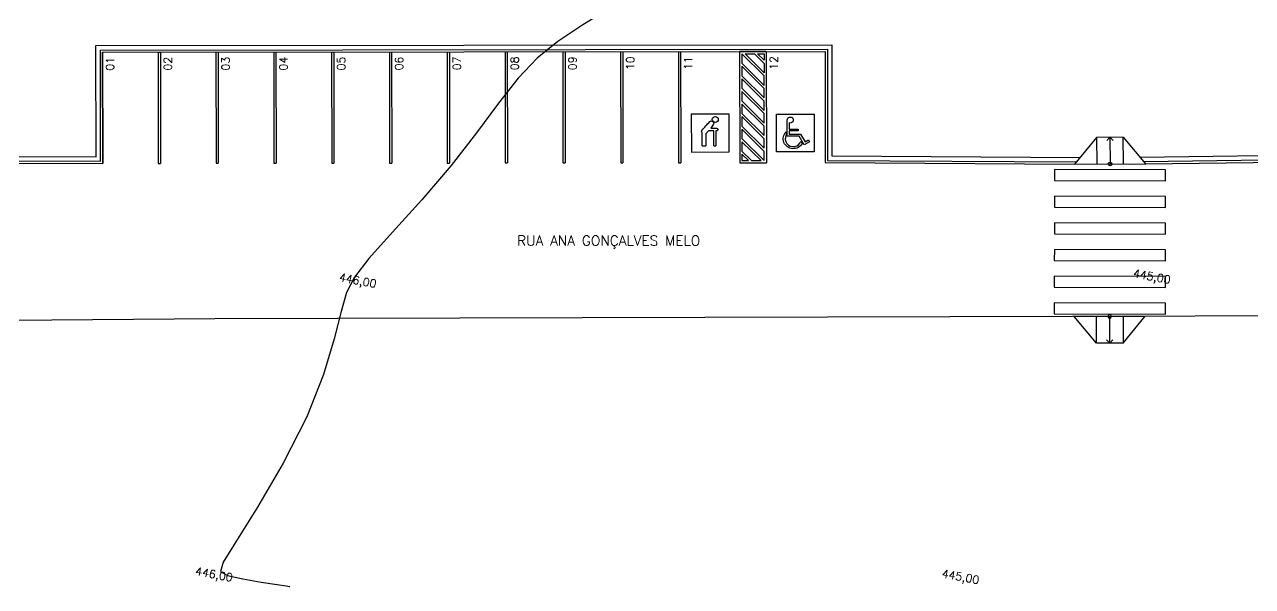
# Model space of a CAD drawing. Header units: inches. Extents: x 462102 to 462370, y 9198066 to 9198227.
# Drawn here: x 462137.7 to 462192.9, y 9198067.3 to 9198092.6 of the extents above; entities that cross this region are included whole.
import ezdxf
from ezdxf.enums import TextEntityAlignment as Align

# ---------------------------------------------------------------- set-up
doc = ezdxf.new("R2010")
doc.units = ezdxf.units.IN
doc.header["$MEASUREMENT"] = 0
doc.linetypes.add('CONTINU', pattern=[0])
doc.layers.add('I-ARQ', color=8, linetype='Continuous')
doc.layers.add('I-CURVANIVEL', color=55, linetype='CONTINU')
doc.layers.add('I-TEXTOS', color=2, linetype='Continuous', lineweight=25)
doc.styles.add('COTA200', font='ROMANS.SHX')
doc.styles.add('COTA250', font='ROMANS.SHX')

# ---------------------------------------------------------------- blocks, each defined once
blk = doc.blocks.new('A$C3C616FB4')
at = {"color": 0}
for points in [[(0.938, 1.125), (0.375, 1.125), (0.375, 0.916), (1.072, 0.916), (1.358, 0.42), (1.575, 0.545), (1.637, 0.437), (1.312, 0.249), (1, 0.791), (0.25, 0.791), (0.25, 1.791, -3.146264), (0.375, 1.614), (0.375, 1.225), (0.938, 1.225)], [(0.175, 1.059), (0.175, 0.843, 1.067989), (1.1, 0.468), (1.177, 0.333, -1.151299)]]:
    blk.add_lwpolyline(points, format="xyb", close=True, dxfattribs=at)
blk = doc.blocks.new('A$C293D0826')
for p, q in [((0.006, 0), (0.048, 0)), ((0.138, 0), (0.16, 0))]:
    blk.add_line(p, q)
for points in [[(0.006, 0), (0.008, 0.136, 0.152101), (0.003, 0.155, -0.324449), (0.004, 0.175, -0.029904), (0.091, 0.273, -0.842544), (0.134, 0.243), (0.102, 0.2)], [(0.102, 0.2), (0.169, 0.2, -0.9137), (0.172, 0.17), (0.16, 0.17), (0.16, 0)]]:
    blk.add_lwpolyline(points, format="xyb")
blk.add_lwpolyline([(0.138, 0), (0.138, 0.169), (0.076, 0.169), (0.047, 0.136), (0.048, 0)])
blk.add_circle((0.154, 0.298), 0.0333)
blk = doc.blocks.new('A$C440D491C')
at = {"layer": 'I-ARQ'}
for p, q in [((-7.6, 5), (24.9, 5)), ((-7.6, 5), (-7.6, 0)), ((-5.1, 5), (-5.1, 0)), ((-5, 5), (-5, 0)), ((-2.5, 5), (-2.5, 0)), ((-2.4, 5), (-2.4, 0)), ((0.1, 5), (0.1, 0)), ((0.1, 5), (0.1, 0)), ((0.2, 5), (0.2, 0)), ((0.2, 5), (0.2, 0)), ((2.7, 5), (2.7, 0)), ((2.8, 5), (2.8, 0)), ((5.3, 5), (5.3, 0)), ((5.4, 5), (5.4, 0)), ((7.9, 5), (7.9, 0)), ((8, 5), (8, 0)), ((10.5, 5), (10.5, 0)), ((10.6, 5), (10.6, 0)), ((13.1, 5), (13.1, 0)), ((13.2, 5), (13.2, 0)), ((15.7, 5), (15.7, 0)), ((15.8, 5), (15.8, 0)), ((18.3, 5), (18.3, 0)), ((18.4, 5), (18.4, 0)), ((21.05, 5.002), (21.05, 0)), ((22.25, 5), (21.05, 5)), ((22.25, 5.003), (22.25, 0)), ((24.9, 5), (24.9, 0.91)), ((24.9, 5), (24.9, 0)), ((21.15, 4.903), (22.15, 3.903)), ((21.15, 4.9), (21.15, 4.478)), ((21.15, 4.9), (21.153, 4.9)), ((21.15, 4.478), (22.15, 3.478)), ((21.294, 4.9), (21.718, 4.9)), ((21.294, 4.9), (22.15, 4.044)), ((21.718, 4.9), (22.15, 4.468)), ((21.86, 4.9), (22.15, 4.9)), ((21.86, 4.9), (22.15, 4.61)), ((22.15, 4.9), (22.15, 4.61)), ((22.15, 4.468), (22.15, 4.044)), ((21.15, 4.337), (21.15, 3.913)), ((21.15, 4.337), (22.15, 3.337)), ((21.15, 3.913), (22.15, 2.913)), ((22.15, 3.478), (22.15, 3.903)), ((21.15, 3.771), (21.15, 3.347)), ((21.15, 3.771), (22.15, 2.771)), ((21.15, 3.347), (22.15, 2.347)), ((22.15, 2.913), (22.15, 3.337)), ((21.15, 3.206), (21.15, 2.781)), ((21.15, 3.206), (22.15, 2.206)), ((21.15, 2.781), (22.15, 1.781)), ((22.15, 2.347), (22.15, 2.771)), ((21.15, 2.64), (22.15, 1.64)), ((21.15, 2.64), (21.15, 2.216)), ((21.15, 2.216), (22.15, 1.216)), ((21.15, 2.074), (21.15, 1.65)), ((21.15, 2.074), (22.15, 1.074)), ((22.15, 1.781), (22.15, 2.206)), ((21.15, 1.65), (22.15, 0.65)), ((21.15, 1.508), (21.15, 1.084)), ((21.15, 1.508), (22.15, 0.508)), ((22.15, 1.216), (22.15, 1.64)), ((21.15, 1.084), (22.15, 0.1)), ((21.15, 0.943), (21.15, 0.519)), ((21.15, 0.943), (22.009, 0.1)), ((22.15, 0.65), (22.15, 1.074)), ((-5.1, 0), (-5, 0)), ((-2.5, 0), (-2.4, 0)), ((0.1, 0), (0.2, 0)), ((0.1, 0), (0.2, 0)), ((2.7, 0), (2.8, 0)), ((5.3, 0), (5.4, 0)), ((7.9, 0), (8, 0)), ((10.5, 0), (10.6, 0)), ((13.1, 0), (13.2, 0)), ((15.7, 0), (15.8, 0)), ((18.3, 0), (18.4, 0)), ((21.05, 0), (22.25, 0)), ((21.15, 0.519), (21.584, 0.1)), ((21.15, 0.377), (21.15, 0.1)), ((21.15, 0.377), (21.443, 0.1)), ((21.15, 0.1), (21.443, 0.1)), ((21.584, 0.1), (22.009, 0.1)), ((22.15, 0.1), (22.15, 0.508))]:
    blk.add_line(p, q, dxfattribs=at)
for points in [[(18.875, 0.484), (20.575, 0.484), (20.575, 2.184), (18.875, 2.184)], [(24.4, 0.484), (22.7, 0.484), (22.7, 2.184), (24.4, 2.184)]]:
    blk.add_lwpolyline(points, close=True, dxfattribs=at)
at = {"layer": 'I-ARQ', "extrusion": (0, 0, -1), "xscale": -4, "yscale": 4, "zscale": -4}
blk.add_blockref('A$C293D0826', (-19.338, 0.756), dxfattribs=at)
at = {"layer": 'I-ARQ', "xscale": 0.7200000006705523, "yscale": 0.7200000006705523, "zscale": 0.7200000000000001}
blk.add_blockref('A$C3C616FB4', (23.011, 0.627), dxfattribs=at)
at = {"layer": 'I-ARQ', "style": 'COTA250'}
for s, p in [('01', (-7.265, 4.48)), ('02', (-4.665, 4.48)), ('03', (-2.065, 4.48)), ('04', (0.535, 4.48)), ('05', (3.135, 4.48)), ('06', (5.735, 4.48)), ('07', (8.335, 4.48)), ('08', (10.935, 4.48)), ('09', (13.535, 4.48)), ('10', (16.135, 4.48)), ('11', (18.735, 4.48)), ('12', (22.585, 4.483))]:
    blk.add_text(s, height=0.36, rotation=90, dxfattribs=at).set_placement(p, align=Align.MIDDLE_CENTER)
blk = doc.blocks.new('A$C70E94E78')
at = {"layer": 'I-ARQ', "linetype": 'Continuous', "ltscale": 3}
for p, q in [((1.6, 1.28), (1.459, 1.138)), ((1.6, 1.28), (1.6, 0.08)), ((1.6, 1.28), (1.741, 1.138)), ((0, 0.08), (3.2, 0.08))]:
    blk.add_line(p, q, dxfattribs=at)
for points in [[(1, 1.28), (0, 0.08)], [(2.2, 0.08), (2.2, 1.28), (1, 1.28), (1, 0.08)], [(2.2, 1.28), (3.2, 0.08)]]:
    blk.add_lwpolyline(points, dxfattribs=at)
blk.add_circle((1.6, 0.08), 0.0798, dxfattribs=at)
blk = doc.blocks.new('A$C5FAE593F')
at = {"layer": 'I-ARQ'}
for points in [[(2.489, 8.903), (2.327, 8.43), (7.059, 6.813), (7.221, 7.287)], [(2.101, 7.767), (1.939, 7.294), (6.671, 5.678), (6.833, 6.151)], [(1.713, 6.632), (1.552, 6.159), (6.283, 4.542), (6.445, 5.015)], [(1.325, 5.496), (1.164, 5.023), (5.895, 3.407), (6.057, 3.88)], [(0.937, 4.361), (0.776, 3.887), (5.507, 2.271), (5.669, 2.744)], [(0.55, 3.225), (0.388, 2.752), (5.119, 1.136), (5.281, 1.609)]]:
    blk.add_lwpolyline(points, close=True, dxfattribs=at)
blk = doc.blocks.new('JUAZEIRO_BLOCO')
at = {"layer": 'I-ARQ'}
for p, q in [((461833.987, 9198091.365), (461834.087, 9198091.365)), ((461821.296, 9198086.381), (461831.493, 9198086.362)), ((461863.993, 9198086.4), (461875.201, 9198086.332)), ((461878.401, 9198086.344), (461887.196, 9198086.464))]:
    blk.add_line(p, q, dxfattribs=at)
at = {"layer": 'I-ARQ', "flags": 128}
for points in [[(461824.247, 9198086.676), (461831.193, 9198086.663), (461831.187, 9198091.662), (461864.287, 9198091.7), (461864.293, 9198086.698), (461875.448, 9198086.63)], [(461878.152, 9198086.64), (461886.895, 9198086.76), (461886.881, 9198091.763), (461919.981, 9198091.857), (461919.995, 9198086.854), (461924.965, 9198086.818), (461927.282, 9198086.801)], [(461824.413, 9198086.475), (461831.393, 9198086.462), (461831.387, 9198091.462), (461864.087, 9198091.5), (461864.093, 9198086.499), (461875.283, 9198086.431)], [(461831.493, 9198086.362), (461831.487, 9198091.362), (461863.987, 9198091.4), (461863.993, 9198086.4), (461875.201, 9198086.332)], [(461878.318, 9198086.443), (461887.096, 9198086.563), (461887.081, 9198091.564), (461919.781, 9198091.656), (461919.796, 9198086.655), (461924.964, 9198086.618), (461927.114, 9198086.602)], [(461836.535, 9198079.378), (461820.029, 9198079.241), (461819.25, 9198078.586), (461818.975, 9198077.898), (461818.494, 9198068.251)]]:
    blk.add_lwpolyline(points, dxfattribs=at)
blk.add_lwpolyline([(461931.718, 9198068.047), (461931.92, 9198077.573, 0.420951), (461929.916, 9198079.616), (461924.7, 9198079.606), (461836.535, 9198079.378)], format="xyb", dxfattribs=at)
at = {"layer": 'I-CURVANIVEL', "elevation": 446, "flags": 128}
blk.add_lwpolyline([(461951.48, 9198145.022), (461951.306, 9198144.54), (461950.124, 9198143.582), (461948.98, 9198143.291), (461948.182, 9198143.183), (461947.567, 9198143.15), (461946.854, 9198143.184), (461945.816, 9198143.248), (461944.43, 9198143.212), (461942.728, 9198142.921), (461940.777, 9198142.288), (461938.803, 9198141.489), (461937.072, 9198140.768), (461935.78, 9198140.312), (461934.851, 9198140.086), (461934.141, 9198139.998), (461933.53, 9198139.969), (461932.995, 9198139.982), (461932.537, 9198140.031), (461932.157, 9198140.102), (461931.849, 9198140.131), (461931.606, 9198140.047), (461931.402, 9198139.802), (461931.126, 9198139.448), (461930.648, 9198139.065), (461929.877, 9198138.711), (461928.879, 9198138.358), (461927.758, 9198137.961), (461926.611, 9198137.488), (461925.508, 9198136.969), (461924.511, 9198136.453), (461923.662, 9198135.979), (461922.93, 9198135.57), (461922.264, 9198135.241), (461921.607, 9198134.986), (461920.867, 9198134.702), (461919.945, 9198134.266), (461918.773, 9198133.593), (461917.399, 9198132.749), (461915.903, 9198131.843), (461914.376, 9198130.969), (461912.96, 9198130.185), (461911.809, 9198129.536), (461910.97, 9198129.023), (461910.069, 9198128.46), (461908.623, 9198127.62), (461906.345, 9198126.367), (461903.725, 9198124.96), (461901.447, 9198123.749), (461900.025, 9198123.001), (461899.3, 9198122.63), (461898.945, 9198122.465), (461898.64, 9198122.352), (461898.103, 9198122.214), (461897.056, 9198121.995), (461895.324, 9198121.647), (461893.135, 9198121.164), (461890.815, 9198120.546), (461888.63, 9198119.789), (461886.599, 9198118.858), (461884.684, 9198117.712), (461882.852, 9198116.331), (461881.115, 9198114.776), (461879.495, 9198113.13), (461878.009, 9198111.486), (461876.668, 9198109.98), (461875.478, 9198108.76), (461874.409, 9198107.9), (461873.283, 9198107.177), (461871.883, 9198106.294), (461870.08, 9198105.052), (461868.099, 9198103.634), (461866.25, 9198102.321), (461864.781, 9198101.327), (461863.686, 9198100.61), (461862.896, 9198100.062), (461862.323, 9198099.576), (461861.802, 9198099.051), (461861.148, 9198098.385), (461860.218, 9198097.512), (461859.022, 9198096.496), (461857.611, 9198095.432), (461856.053, 9198094.406), (461854.492, 9198093.455), (461853.09, 9198092.604), (461851.961, 9198091.853), (461851.031, 9198091.097), (461850.18, 9198090.205), (461849.296, 9198089.077), (461848.309, 9198087.744), (461847.16, 9198086.267), (461845.839, 9198084.726), (461844.531, 9198083.274), (461843.47, 9198082.084), (461842.819, 9198081.25), (461842.464, 9198080.555), (461842.217, 9198079.707), (461841.908, 9198078.473), (461841.425, 9198076.866), (461840.669, 9198074.963), (461839.607, 9198072.879), (461838.452, 9198070.896), (461837.48, 9198069.337), (461836.917, 9198068.427), (461836.798, 9198068.009), (461837.108, 9198067.829), (461837.791, 9198067.677), (461838.622, 9198067.534), (461839.339, 9198067.423), (461839.74, 9198067.362), (461839.888, 9198067.34), (461839.909, 9198067.337)], dxfattribs=at)
at = {"layer": 'I-ARQ'}
for name, p, rotation in [('A$C440D491C', (461839.093, 9198086.371), 0.06684085258715124), ('A$C5FAE593F', (461878.783, 9198088.813), 198.7523474639623), ('A$C70E94E78', (461875.201, 9198086.252), 0.2203741387085177)]:
    blk.add_blockref(name, p, dxfattribs=dict(at, rotation=rotation))
at = {"layer": 'I-ARQ', "xscale": -1, "rotation": 180.1482189417584}
blk.add_blockref('A$C70E94E78', (461875.182, 9198079.558), dxfattribs=at)
at = {"layer": 'I-ARQ', "style": 'COTA200'}
blk.add_text('RUA ANA GONÇALVES MELO', height=0.45, dxfattribs=at).set_placement((461854.25, 9198082.893), align=Align.MIDDLE_CENTER)
for s, p in [('446,00', (461842.967, 9198081.097)), ('445,00', (461878.684, 9198081.277)), ('446,00', (461836.502, 9198067.882)), ('445,00', (461870.077, 9198067.774))]:
    blk.add_text(s, height=0.36, rotation=349.4703, dxfattribs=at).set_placement(p, align=Align.MIDDLE_CENTER)

msp = doc.modelspace()

# ---------------------------------------------------------------- block references
at = {"layer": 'I-TEXTOS', "color": 2}
msp.add_blockref('JUAZEIRO_BLOCO', (309.707, 0), dxfattribs=at)

doc.saveas('drawing.dxf')
